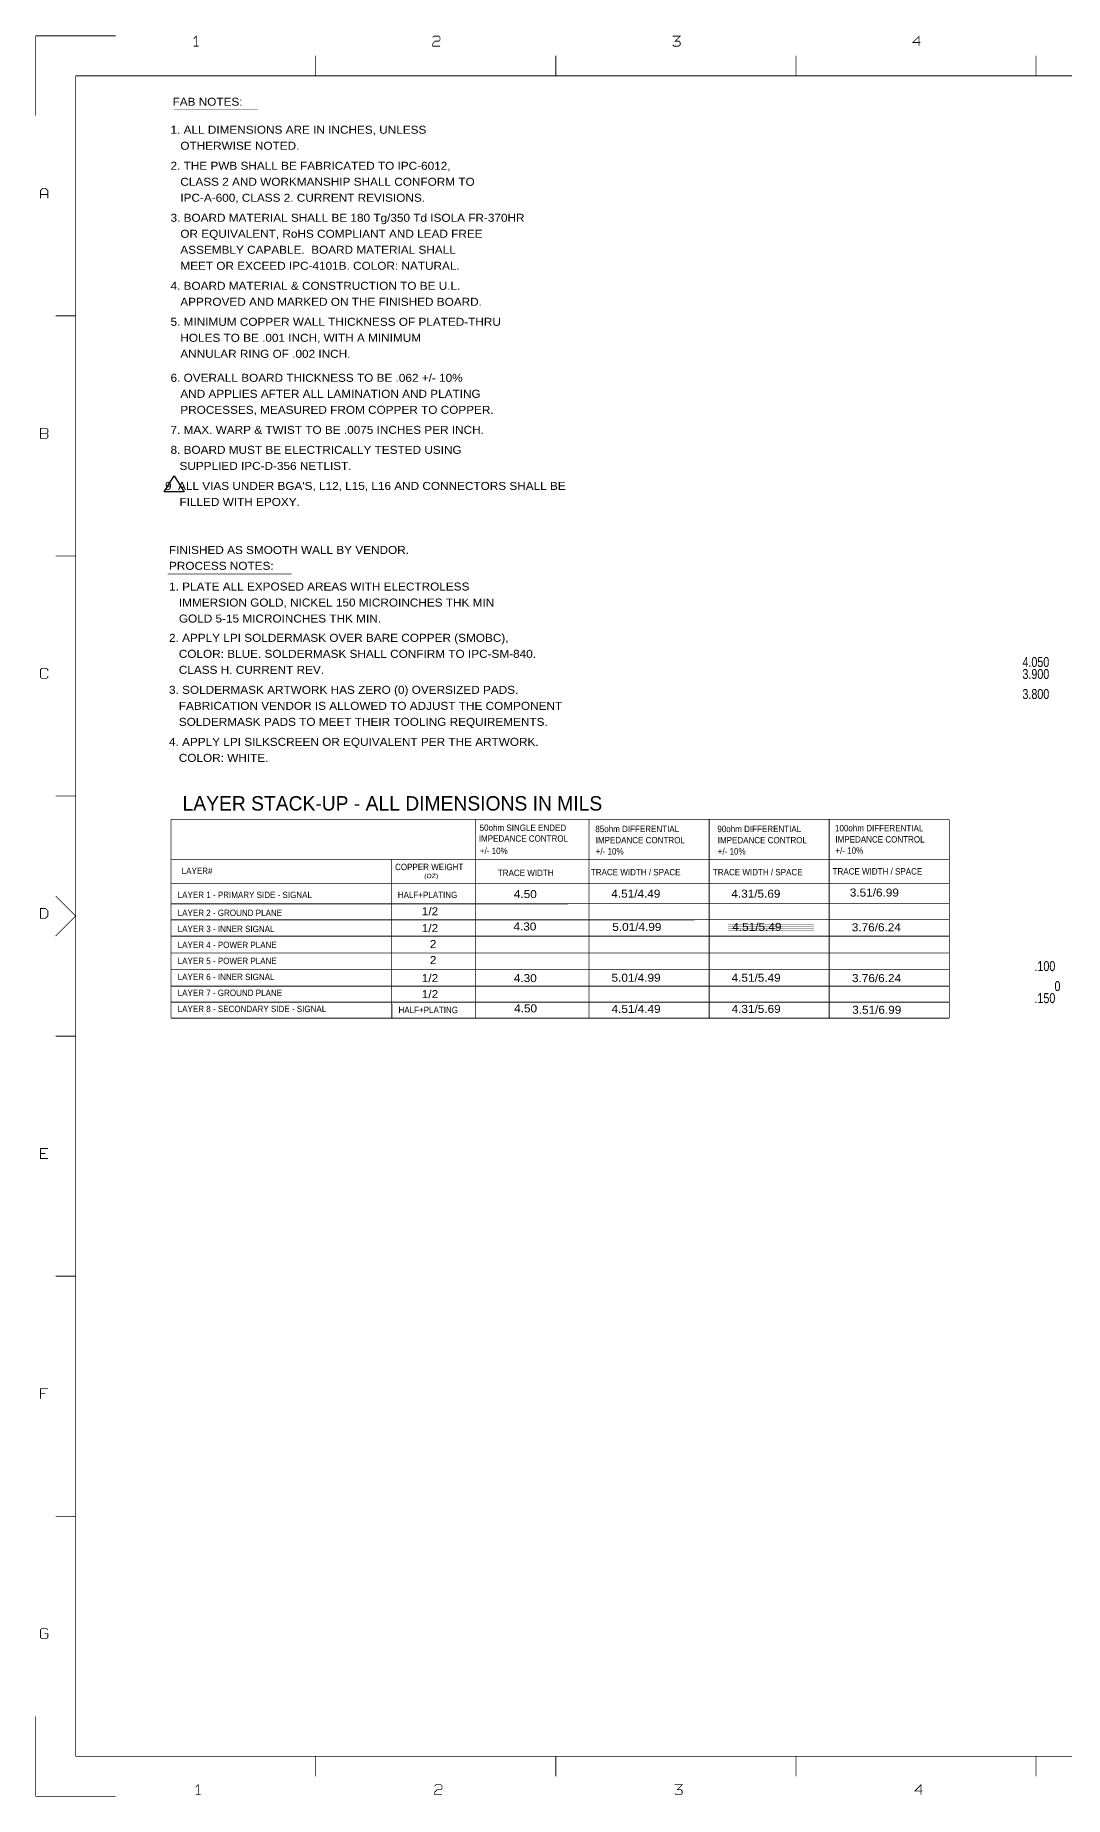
# Model space of a CAD drawing. Extents: x -13980 to 19530, y -9980 to 12032.
# Drawn here: x -13980 to -1117, y -9980 to 12032 of the extents above; entities that cross this region are included whole.
import ezdxf

# ---------------------------------------------------------------- set-up
doc = ezdxf.new("R2010")
doc.units = 0
doc.header["$MEASUREMENT"] = 0
doc.layers.add('1', color=6, linetype='CONTINUOUS')

msp = doc.modelspace()

# ---------------------------------------------------------------- linework, layer by layer
at = {"layer": '1'}
for points, const_width in [([(-12975, 12025), (-13975, 12025), (-13975, 11025)], 10), ([(-11968, 11896), (-11968, 12020), (-11999, 11989)], 10), ([(-11937, 11896), (-11999, 11896)], 10), ([(-9015, 12004), (-8999, 12020), (-8937, 12020), (-8922, 12004), (-8922, 11973), (-8937, 11958), (-8984, 11958), (-9015, 11927), (-9015, 11896), (-8922, 11896)], 10), ([(-6015, 11911), (-5999, 11896), (-5937, 11896), (-5922, 11911), (-5922, 11942), (-5937, 11958), (-5984, 11958), (-5922, 12020), (-6015, 12020)], 10), ([(-2922, 11942), (-3015, 11942), (-2937, 12020), (-2937, 11896)], 10), ([(-10475, 11775), (-10475, 11525)], 10), ([(-7475, 11525), (-7475, 11775)], 10), ([(-4475, 11775), (-4475, 11525)], 10), ([(-1475, 11525), (-1475, 11775)], 10), ([(-13475, -9475), (-13475, 11525), (19025, 11525)], 10), ([(-12250, 11100), (-11200, 11100)], 8), ([(-13915, 9996), (-13915, 10089), (-13884, 10120), (-13853, 10120), (-13822, 10089), (-13822, 9996)], 10), ([(-13822, 10042), (-13915, 10042)], 10), ([(-13725, 8525), (-13475, 8525)], 10), ([(-13837, 7058), (-13915, 7058)], 10), ([(-13475, 5525), (-13725, 5525)], 10), ([(-12325, 5300), (-10775, 5300)], 8), ([(-13822, 4089), (-13822, 4104), (-13837, 4120), (-13899, 4120), (-13915, 4104), (-13915, 4011), (-13899, 3996), (-13837, 3996), (-13822, 4011), (-13822, 4027)], 10), ([(-13725, 2525), (-13475, 2525)], 10), ([(-12285, -250), (-12285, 2235)], 9.8), ([(-12283.8, 2233.8), (-2563.8, 2233.8)], 9.8), ([(-8480, 2235), (-8480, -250)], 9.8), ([(-7060, 2235), (-7060, -250)], 9.8), ([(-5560, 2235), (-5560, -250)], 9.8), ([(-4060, 2235), (-4060, -250)], 9.8), ([(-2560, 2235), (-2560, -250)], 9.8), ([(-12283.8, 1733.8), (-2563.8, 1733.8)], 9.8), ([(-9527.5, 1734), (-9525, -250)], 9.8), ([(-12283.8, 1433.8), (-2563.8, 1433.8)], 9.8), ([(-13725, 1275), (-13475, 1025), (-13725, 775)], 10), ([(-12279.1, 1178.6), (-2563.5, 1179)], 9.8), ([(-12279.1, 978.6), (-2563.5, 979)], 9.8), ([(-5325, 925), (-4250, 925)], 5), ([(-5325, 900), (-4250, 900)], 5), ([(-12279.1, 773.9), (-2563.5, 774)], 9.8), ([(-5325, 875), (-4250, 875)], 5), ([(-5325, 850), (-4250, 850)], 5), ([(-12283.8, 563.7), (-2563.8, 563.7)], 9.8), ([(-12279.1, 358.9), (-2563.5, 359)], 9.8), ([(-12283.8, 148.7), (-2563.8, 148.7)], 9.8), ([(-12283.8, -51.3), (-2563.8, -51.3)], 9.8), ([(-12283.8, -251.3), (-2563.8, -251.3)], 9.8), ([(-13725, -475), (-13475, -475)], 10), ([(-13822, -2004), (-13915, -2004), (-13915, -1880), (-13822, -1880)], 10), ([(-13915, -1942), (-13853, -1942)], 10), ([(-13475, -3475), (-13725, -3475)], 10), ([(-13822, -4880), (-13915, -4880), (-13915, -5004)], 10), ([(-13915, -4942), (-13853, -4942)], 10), ([(-13725, -6475), (-13475, -6475)], 10), ([(-13822, -7896), (-13837, -7880), (-13899, -7880), (-13915, -7896), (-13915, -7989), (-13899, -8004), (-13837, -8004), (-13822, -7989), (-13822, -7942), (-13868, -7942)], 10), ([(-12975, -9975), (-13975, -9975), (-13975, -8975)], 10), ([(19025, -9475), (-13475, -9475)], 10), ([(-10475, -9475), (-10475, -9725)], 10), ([(-7475, -9725), (-7475, -9475)], 10), ([(-4475, -9475), (-4475, -9725)], 10), ([(-1475, -9725), (-1475, -9475)], 10), ([(-11974, -9861), (-11943, -9830), (-11943, -9954)], 10), ([(-8897, -9954), (-8990, -9954), (-8990, -9923), (-8959, -9892), (-8912, -9892), (-8897, -9877), (-8897, -9846), (-8912, -9830), (-8974, -9830), (-8990, -9846)], 10), ([(-5990, -9830), (-5897, -9830), (-5959, -9892), (-5912, -9892), (-5897, -9908), (-5897, -9939), (-5912, -9954), (-5974, -9954), (-5990, -9939)], 10), ([(-2912, -9954), (-2912, -9830), (-2990, -9908), (-2897, -9908)], 10), ([(-11974, -9954), (-11912, -9954)], 10)]:
    msp.add_lwpolyline(points, dxfattribs=dict(at, const_width=const_width))
at = {"layer": '1', "const_width": 10}
for points in [[(-13915, 6996), (-13837, 6996), (-13822, 7011), (-13822, 7042), (-13837, 7058), (-13822, 7073), (-13822, 7104), (-13837, 7120), (-13915, 7120), (-13915, 7058)], [(-13915, 996), (-13853, 996), (-13822, 1027), (-13822, 1089), (-13853, 1120), (-13915, 1120)]]:
    msp.add_lwpolyline(points, close=True, dxfattribs=at)
at = {"layer": '1'}
msp.add_lwpolyline([(-12370, 6325), (-12245, 6525), (-12120, 6325)], close=True, dxfattribs=at)

# ---------------------------------------------------------------- texts
for s, height, width, p in [('FAB NOTES:', 100, 1.1, (-12264.5, 11151)), ('1. ALL DIMENSIONS ARE IN INCHES, UNLESS', 100, 1.1, (-12289.5, 10801)), ('   OTHERWISE NOTED.', 100, 1.1, (-12289.5, 10601)), ('2. THE PWB SHALL BE FABRICATED TO IPC-6012,', 100, 1.1, (-12289.5, 10351)), ('   CLASS 2 AND WORKMANSHIP SHALL CONFORM TO', 100, 1.1, (-12289.5, 10151)), ('   IPC-A-600, CLASS 2. CURRENT REVISIONS.', 100, 1.1, (-12289.5, 9951)), ('3. BOARD MATERIAL SHALL BE 180 Tg/350 Td ISOLA FR-370HR', 100, 1.1, (-12289.5, 9701)), ('   OR EQUIVALENT, RoHS COMPLIANT AND LEAD FREE', 100, 1.1, (-12289.5, 9501)), ('   ASSEMBLY CAPABLE.  BOARD MATERIAL SHALL', 100, 1.1, (-12289.5, 9301)), ('   MEET OR EXCEED IPC-4101B. COLOR: NATURAL.', 100, 1.1, (-12289.5, 9101)), ('4. BOARD MATERIAL & CONSTRUCTION TO BE U.L.', 100, 1.1, (-12289.5, 8851)), ('   APPROVED AND MARKED ON THE FINISHED BOARD.', 100, 1.1, (-12289.5, 8651)), ('5. MINIMUM COPPER WALL THICKNESS OF PLATED-THRU', 100, 1.1, (-12289.5, 8401)), ('   HOLES TO BE .001 INCH, WITH A MINIMUM', 100, 1.1, (-12289.5, 8201)), ('   ANNULAR RING OF .002 INCH.', 100, 1.1, (-12289.5, 8001)), ('6. OVERALL BOARD THICKNESS TO BE .062 +/- 10%', 100, 1.1, (-12289.5, 7701)), ('   AND APPLIES AFTER ALL LAMINATION AND PLATING', 100, 1.1, (-12289.5, 7501)), ('   PROCESSES, MEASURED FROM COPPER TO COPPER.', 100, 1.1, (-12289.5, 7301)), ('7. MAX. WARP & TWIST TO BE .0075 INCHES PER INCH.', 100, 1.1, (-12289.5, 7051)), ('8. BOARD MUST BE ELECTRICALLY TESTED USING', 100, 1.1, (-12289.5, 6801)), ('   SUPPLIED IPC-D-356 NETLIST.', 100, 1.1, (-12300, 6600)), (" 9  ALL VIAS UNDER BGA'S, L12, L15, L16 AND CONNECTORS SHALL BE", 100, 1.1, (-12400, 6350)), ('   FILLED WITH EPOXY.', 100, 1.1, (-12300, 6150)), ('FINISHED AS SMOOTH WALL BY VENDOR.', 100, 1.1, (-12310, 5550)), ('PROCESS NOTES:', 100, 1.1, (-12308.5, 5352)), ('1. PLATE ALL EXPOSED AREAS WITH ELECTROLESS', 100, 1.1, (-12307.5, 5093)), ('   IMMERSION GOLD, NICKEL 150 MICROINCHES THK MIN', 100, 1.1, (-12307.5, 4893)), ('   GOLD 5-15 MICROINCHES THK MIN.', 100, 1.1, (-12307.5, 4693)), ('2. APPLY LPI SOLDERMASK OVER BARE COPPER (SMOBC),', 100, 1.1, (-12308.5, 4452)), ('   COLOR: BLUE. SOLDERMASK SHALL CONFIRM TO IPC-SM-840.', 100, 1.1, (-12308.5, 4252)), ('4.050', 125, 0.8, (-1645, 4137.5)), ('   CLASS H. CURRENT REV.', 100, 1.1, (-12308.5, 4052)), ('3.900', 125, 0.8, (-1645, 3987.5)), ('3. SOLDERMASK ARTWORK HAS ZERO (0) OVERSIZED PADS.', 100, 1.1, (-12308.5, 3802)), ('3.800', 125, 0.8, (-1645, 3737.5)), ('   FABRICATION VENDOR IS ALLOWED TO ADJUST THE COMPONENT', 100, 1.1, (-12308.5, 3602)), ('   SOLDERMASK PADS TO MEET THEIR TOOLING REQUIREMENTS.', 100, 1.1, (-12308.5, 3402)), ('4. APPLY LPI SILKSCREEN OR EQUIVALENT PER THE ARTWORK.', 100, 1.1, (-12308.5, 3152)), ('   COLOR: WHITE.', 100, 1.1, (-12308.5, 2952)), ('IMPEDANCE CONTROL', 80, 0.9375, (-8437.5, 1954)), ('50ohm SINGLE ENDED', 80, 0.9375, (-8427.5, 2089)), ('85ohm DIFFERENTIAL', 80, 0.9375, (-6982.5, 2074)), ('IMPEDANCE CONTROL', 80, 0.9375, (-6977.5, 1934)), ('90ohm DIFFERENTIAL', 80, 0.9375, (-5457.5, 2074)), ('IMPEDANCE CONTROL', 80, 0.9375, (-5452.5, 1934)), ('100ohm DIFFERENTIAL', 80, 0.9375, (-3987.5, 2084)), ('IMPEDANCE CONTROL', 80, 0.9375, (-3982.5, 1944)), ('+/- 10%', 80, 0.9375, (-8425, 1800)), ('+/- 10%', 80, 0.9375, (-6977.5, 1794)), ('+/- 10%', 80, 0.9375, (-5452.5, 1794)), ('+/- 10%', 80, 0.9375, (-3982.5, 1804)), ('LAYER#', 80, 0.9375, (-12150, 1550)), ('COPPER WEIGHT', 80, 0.9375, (-9484.1, 1598.9)), ('(OZ)', 55, 1.145455, (-9119.1, 1498.9)), ('TRACE WIDTH', 80, 0.9375, (-8200, 1525)), ('TRACE WIDTH / SPACE', 80, 0.9375, (-7037.5, 1534)), ('TRACE WIDTH / SPACE', 80, 0.9375, (-5512.5, 1534)), ('TRACE WIDTH / SPACE', 80, 0.9375, (-4017.5, 1544)), ('LAYER 1 - PRIMARY SIDE - SIGNAL', 80, 0.9375, (-12200, 1250)), ('HALF+PLATING', 80, 0.9375, (-9450, 1250)), ('4.50', 100, 1.1, (-8000, 1250)), ('4.51/4.49', 100, 1.1, (-6782.5, 1255)), ('4.31/5.69', 100, 1.1, (-5282.5, 1255)), ('3.51/6.99', 100, 1.1, (-3802.5, 1269)), ('LAYER 2 - GROUND PLANE', 80, 0.9375, (-12200, 1025)), ('1/2', 100, 1.1, (-9150, 1035)), ('LAYER 3 - INNER SIGNAL', 80, 0.9375, (-12200, 825)), ('1/2', 100, 1.1, (-9150, 825)), ('4.30', 100, 1.1, (-8005, 845)), ('5.01/4.99', 100, 1.1, (-6770, 840)), ('4.51/5.49', 100, 1.1, (-5270, 840)), ('3.76/6.24', 100, 1.1, (-3777.5, 835)), ('LAYER 4 - POWER PLANE', 80, 0.9375, (-12200, 625)), ('2', 100, 1.1, (-9050, 625)), ('LAYER 5 - POWER PLANE', 80, 0.9375, (-12200, 425)), ('2', 100, 1.1, (-9050, 425)), ('.100', 125, 0.8, (-1495, 337.5)), ('LAYER 6 - INNER SIGNAL', 80, 0.9375, (-12200, 225)), ('1/2', 100, 1.1, (-9150, 200)), ('4.30', 100, 1.1, (-8000, 200)), ('5.01/4.99', 100, 1.1, (-6779.5, 205)), ('4.51/5.49', 100, 1.1, (-5279.5, 205)), ('3.76/6.24', 100, 1.1, (-3775, 200)), ('LAYER 7 - GROUND PLANE', 80, 0.9375, (-12200, 25)), ('1/2', 100, 1.1, (-9150, 0)), ('.150', 125, 0.8, (-1495, -62.5)), ('0', 125, 0.8, (-1245, 87.5)), ('LAYER 8 - SECONDARY SIDE - SIGNAL', 80, 0.9375, (-12200, -175)), ('HALF+PLATING', 80, 0.9375, (-9441.5, -188)), ('4.50', 100, 1.1, (-7996.5, -178)), ('4.51/4.49', 100, 1.1, (-6779.5, -185)), ('4.31/5.69', 100, 1.1, (-5279.5, -185)), ('3.51/6.99', 100, 1.1, (-3772.5, -196))]:
    msp.add_text(s, height=height, dxfattribs=dict(at, width=width)).set_placement(p)
msp.add_text('LAYER STACK-UP - ALL DIMENSIONS IN MILS', height=180, dxfattribs=at).set_placement((-12139, 2343.6))

doc.saveas('drawing.dxf')
